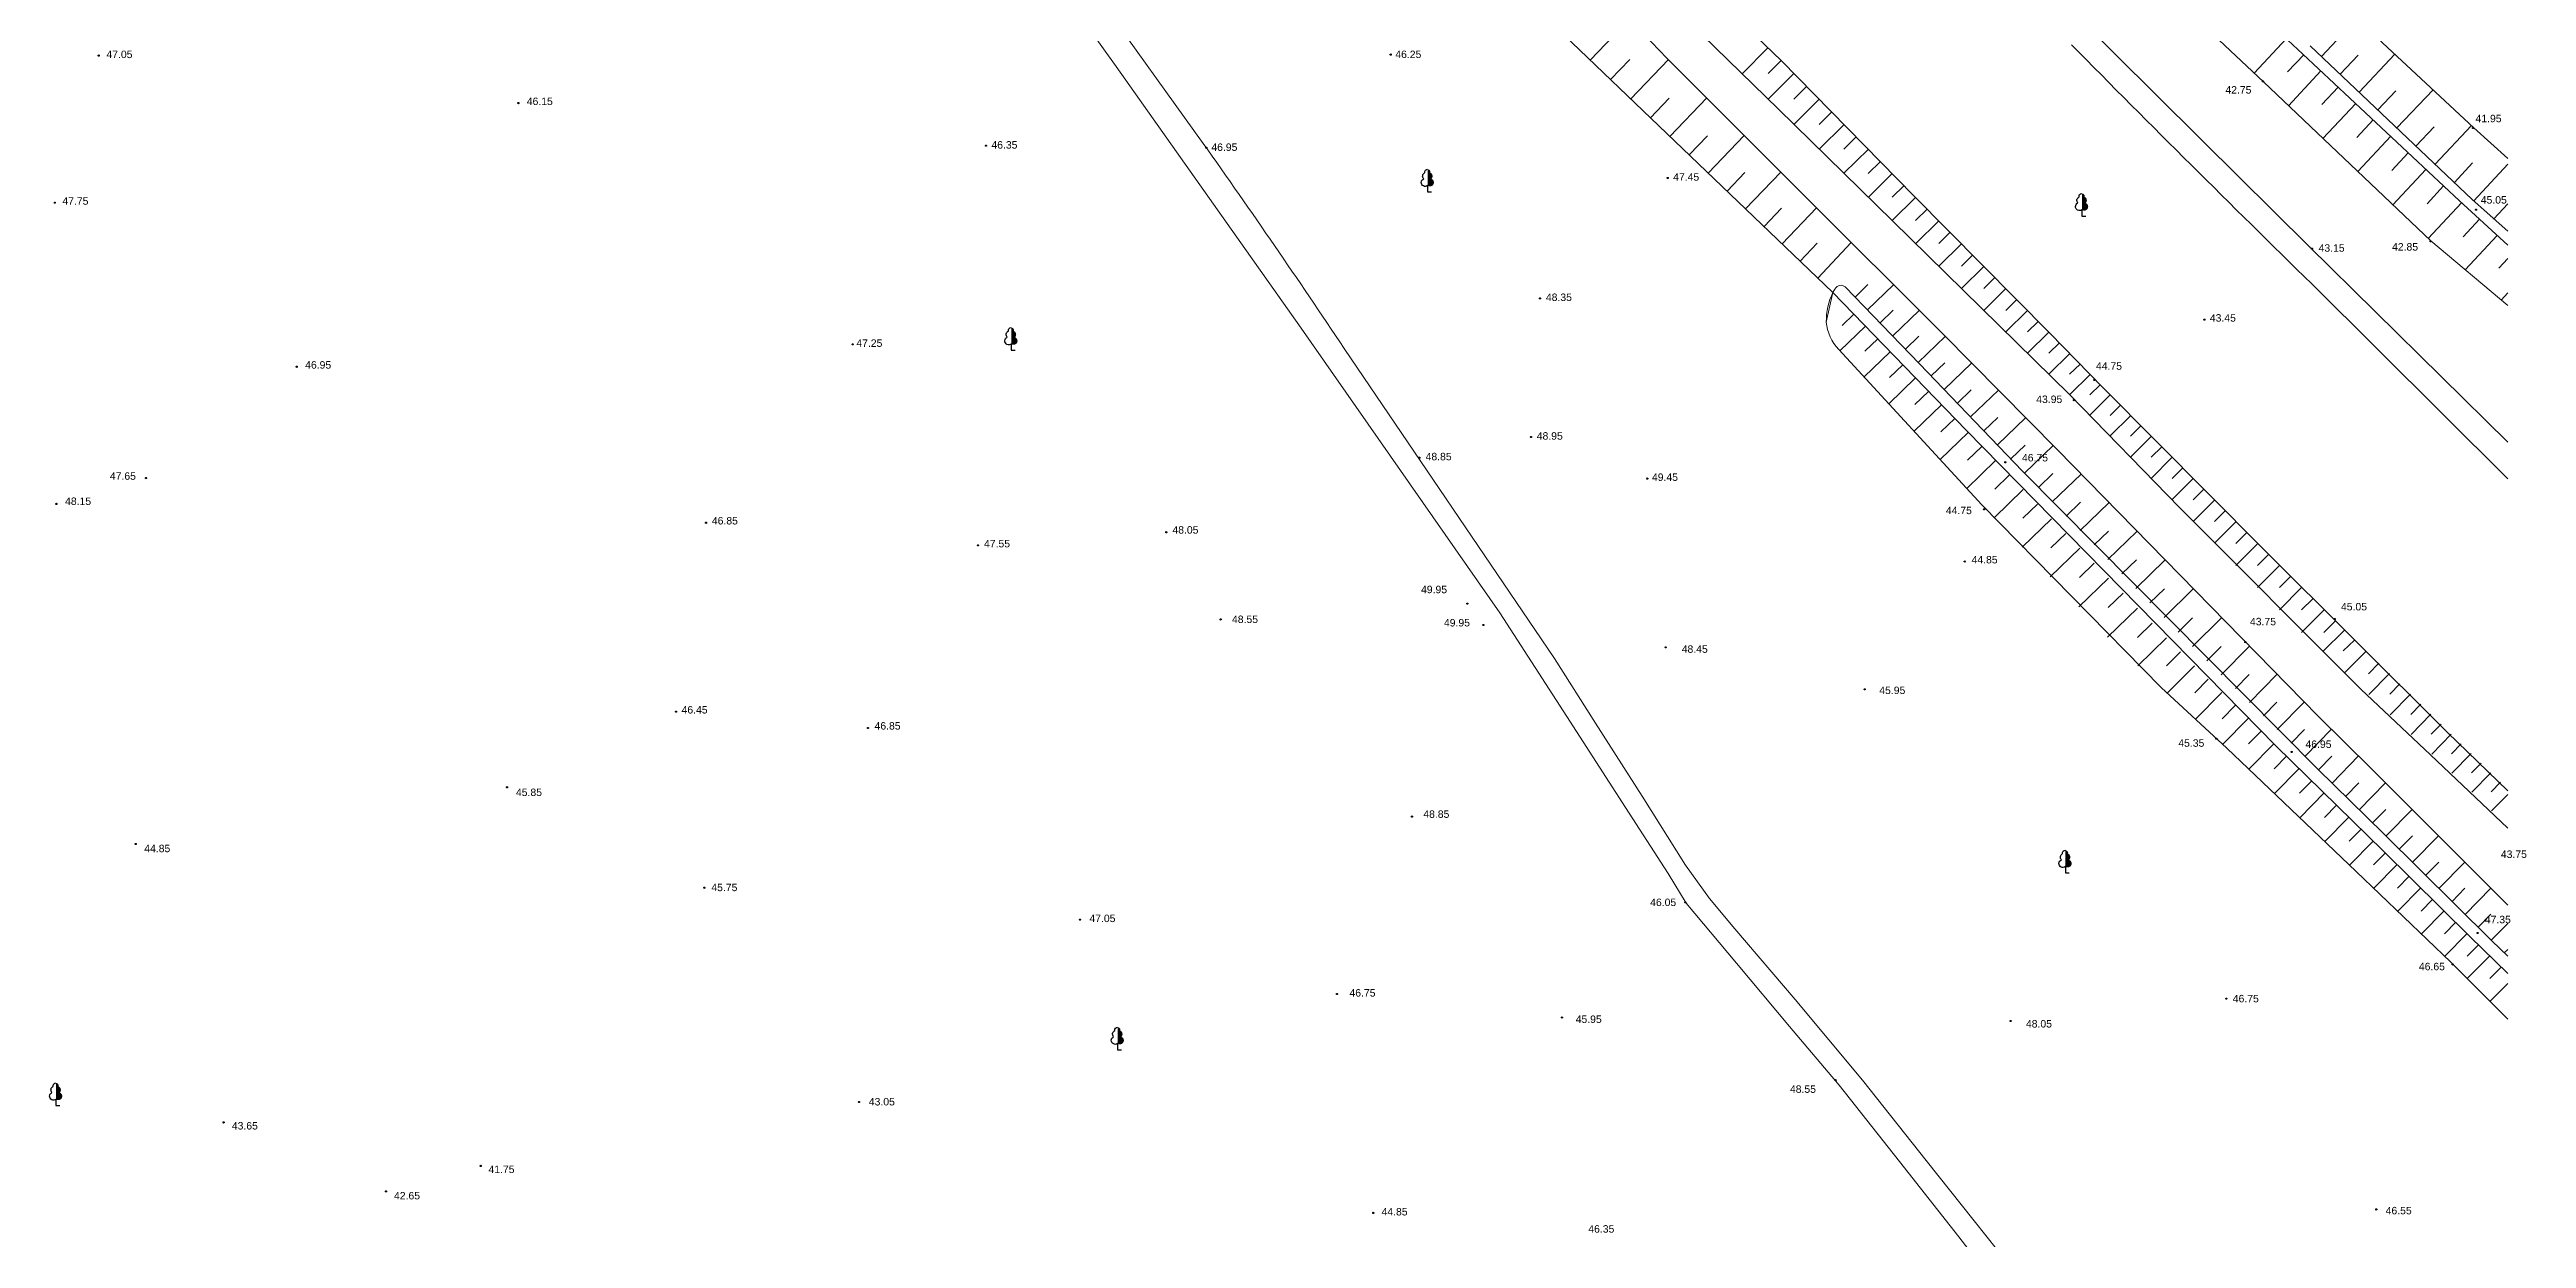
# Model space of a CAD drawing. Header units: metres. Extents: x 363857 to 365179, y 5807840 to 5809004.
# Drawn here: x 364785.4 to 365001.6, y 5808721.8 to 5808825.6 of the extents above; entities that cross this region are included whole.
import ezdxf

# ---------------------------------------------------------------- set-up
doc = ezdxf.new("R2010")
doc.units = ezdxf.units.M
doc.header["$LTSCALE"] = 0.5
doc.layers.get('0').update_dxf_attribs({"color": 1, "linetype": 'CONTINUOUS'})
for name, color, linetype in [('Stk.Böschungen', 1, 'CONTINUOUS'), ('Stk.Geländehöhen', 1, 'CONTINUOUS'), ('Stk.Topografie allgemein', 1, 'CONTINUOUS'), ('Stk.Waldflächen', 1, 'CONTINUOUS')]:
    doc.layers.add(name, color=color, linetype=linetype)
doc.styles.add('TA  11.0401.0000', font='Arial.ttf')

# ---------------------------------------------------------------- blocks, each defined once
blk = doc.blocks.new('S11..150')
at = {"lineweight": -2}
blk.add_hatch(color=0, dxfattribs=at).paths.add_polyline_path([(0, 0.055), (0, 0.2), (0.0074, 0.199), (0.0142, 0.196), (0.0197, 0.191), (0.0236, 0.1846), (0.0254, 0.1774), (0.025, 0.17), (0.0326, 0.1648), (0.0386, 0.1578), (0.0426, 0.1495), (0.0442, 0.1404), (0.0435, 0.1312), (0.0403, 0.1225), (0.035, 0.115), (0.0434, 0.1099), (0.0501, 0.1026), (0.0545, 0.0938), (0.0562, 0.0841), (0.0552, 0.0743), (0.0515, 0.0652), (0.0454, 0.0575), (0.0373, 0.0517), (0.028, 0.0485), (0.0182, 0.048), (0.0086, 0.0502)], flags=0)
at = {"color": 0, "lineweight": -2}
blk.add_lwpolyline([(0, 0.055, -1.1324178), (-0.035, 0.115, -0.4985403), (-0.025, 0.17, -0.4807787), (0, 0.2)], format="xyb", dxfattribs=at)
blk.add_lwpolyline([(0, 0.055), (0, 0), (0.035, 0)], dxfattribs=at)
blk = doc.blocks.new('Geländehöhe')
at = {"color": 0, "lineweight": -2}
for points in [[(0.0087, -0.005, -0.5773503), (-0.0087, -0.005, -0.5773503), (0, 0.01, -0.5773503)], [(0.0043, -0.0025, -0.5773503), (-0.0043, -0.0025, -0.5773503), (0, 0.005, -0.5773503)]]:
    blk.add_lwpolyline(points, format="xyb", close=True, dxfattribs=at)

msp = doc.modelspace()

# ---------------------------------------------------------------- linework, layer by layer
at = {"layer": 'Stk.Böschungen', "color": 7, "linetype": 'Continuous', "lineweight": 18}
for p, q in [((364978.6868, 5808822.7251), (364957.855, 5808842.4226)), ((364922.55, 5808838.1), (364936.5724, 5808824.6063)), ((364982.1312, 5808825.1635), (364970.1227, 5808836.3712)), ((364936.3586, 5808820.3406), (364924.509, 5808831.9081)), ((364982.2854, 5808832.4786), (364997.0419, 5808818.7333)), ((364926.6183, 5808824.8145), (364923.2569, 5808828.2936)), ((364926.6154, 5808818.2163), (364917.612, 5808826.8302)), ((364938.6545, 5808812.7514), (364926.6183, 5808824.8145)), ((364995.791, 5808812.3509), (364982.1312, 5808825.1635)), ((364982.7704, 5808825.8762), (364996.9131, 5808812.4725)), ((364936.5724, 5808824.6063), (364948.1731, 5808812.7992)), ((364993.2894, 5808808.8493), (364978.6868, 5808822.7251)), ((364946.303, 5808810.6036), (364936.3586, 5808820.3406)), ((364997.0419, 5808818.7333), (365000, 5808816.0318)), ((364941.1059, 5808804.3575), (364926.6154, 5808818.2163)), ((364950.6822, 5808800.7342), (364938.6545, 5808812.7514)), ((364948.1731, 5808812.7992), (364960.0493, 5808800.792)), ((365000, 5808808.4806), (364995.791, 5808812.3509)), ((364996.9131, 5808812.4725), (365000, 5808809.7009)), ((364961.7825, 5808795.4279), (364946.303, 5808810.6036)), ((365000, 5808803.2086), (364993.2894, 5808808.8493)), ((364941.1059, 5808804.3575), (364952.7352, 5808792.3234)), ((364948.6703, 5808798.1324), (364942.1802, 5808804.8505)), ((364954.1088, 5808785.8183), (364941.6112, 5808799.3893)), ((364960.696, 5808790.6279), (364950.6822, 5808800.7342)), ((364960.0493, 5808800.792), (364964.6687, 5808796.064)), ((364957.6587, 5808788.7699), (364948.6703, 5808798.1324)), ((364971.3542, 5808785.577), (364961.7825, 5808795.4279)), ((364964.6687, 5808796.064), (364978.5688, 5808782.0604)), ((364952.7352, 5808792.3234), (364979.7582, 5808764.8028)), ((364983.4651, 5808767.3815), (364960.696, 5808790.6279)), ((364983.3894, 5808762.7777), (364957.6587, 5808788.7699)), ((364969.761, 5808769.8777), (364954.1088, 5808785.8183)), ((364987.1747, 5808769.7463), (364971.3542, 5808785.577)), ((364978.5688, 5808782.0604), (364994.7555, 5808765.958)), ((364975.4911, 5808764.5973), (364969.761, 5808769.8777)), ((364993.2624, 5808764.0073), (364987.1747, 5808769.7463)), ((364983.4651, 5808767.3815), (364988.0821, 5808762.8202)), ((364980.4612, 5808759.8471), (364975.4911, 5808764.5973)), ((364979.7582, 5808764.8028), (364989.1448, 5808755.6291)), ((364994.7555, 5808765.958), (365000, 5808760.8492)), ((364989.1804, 5808757.1199), (364983.3894, 5808762.7777)), ((364988.0821, 5808762.8202), (364994.6966, 5808756.2155)), ((365000, 5808757.6168), (364993.2624, 5808764.0073)), ((364986.7762, 5808753.8376), (364980.4612, 5808759.8471)), ((364989.1448, 5808755.6291), (364996.7042, 5808748.1642)), ((364998.6192, 5808747.7685), (364989.1804, 5808757.1199)), ((364994.6966, 5808756.2155), (365000, 5808750.8954)), ((364995.0449, 5808745.9077), (364986.7762, 5808753.8376)), ((364996.7042, 5808748.1642), (365000, 5808744.9087)), ((365000, 5808746.4273), (364998.6192, 5808747.7685)), ((365000, 5808740.9273), (364995.0449, 5808745.9077))]:
    msp.add_line(p, q, dxfattribs=at)
at = {"layer": 'Stk.Böschungen', "color": 7, "linetype": 'Continuous', "lineweight": 9}
for p, q in [((364919.9057, 5808824.6358), (364923.3562, 5808828.1908)), ((364983.7389, 5808824.9583), (364986.8427, 5808828.2335)), ((364935.4239, 5808825.7116), (364933.1908, 5808823.433)), ((364980.6829, 5808826.5152), (364977.868, 5808823.4993)), ((364982.1928, 5808825.1056), (364980.7767, 5808823.5952)), ((364985.3756, 5808823.4072), (364986.936, 5808825.0502)), ((364987.0226, 5808821.8462), (364990.1554, 5808825.1479)), ((364921.6938, 5808822.925), (364923.376, 5808824.6771)), ((364923.449, 5808821.2457), (364926.7446, 5808824.6879)), ((364936.5767, 5808824.602), (364935.4522, 5808823.4626)), ((364937.6996, 5808823.4591), (364935.4633, 5808821.2146)), ((364983.7036, 5808823.6886), (364980.8651, 5808820.6552)), ((364925.1745, 5808819.5949), (364926.8029, 5808821.2961)), ((364926.8683, 5808817.9744), (364930.0916, 5808821.3335)), ((364938.8084, 5808822.3305), (364937.6989, 5808821.2227)), ((364939.9073, 5808821.2121), (364937.7049, 5808819.0224)), ((364985.2143, 5808822.2716), (364983.791, 5808820.7495)), ((364986.7383, 5808820.8421), (364983.8794, 5808817.791)), ((364988.6696, 5808820.2853), (364990.2447, 5808821.9414)), ((364990.3321, 5808818.7097), (364993.4915, 5808822.0404)), ((364940.9963, 5808820.1037), (364939.9023, 5808819.0229)), ((364942.0725, 5808819.0083), (364939.9057, 5808816.8675)), ((364988.2607, 5808819.4141), (364986.8285, 5808817.8818)), ((364991.9963, 5808817.1324), (364993.5788, 5808818.8087)), ((364993.6692, 5808815.5469), (364996.8365, 5808818.9245)), ((364928.5522, 5808816.3639), (364930.1447, 5808818.024)), ((364930.2167, 5808814.7719), (364933.3622, 5808818.0556)), ((364943.1375, 5808817.9245), (364942.063, 5808816.8659)), ((364944.1981, 5808816.8449), (364942.0664, 5808814.7518)), ((364989.7881, 5808817.9814), (364986.915, 5808814.9064)), ((364991.3272, 5808816.5378), (364989.8858, 5808814.9955)), ((364931.86, 5808813.2003), (364933.4155, 5808814.8217)), ((364933.4838, 5808811.6473), (364936.5535, 5808814.8572)), ((364945.2432, 5808815.7813), (364944.1902, 5808814.7424)), ((364946.2798, 5808814.7262), (364944.1956, 5808812.667)), ((364992.8679, 5808815.0927), (364989.9757, 5808811.9981)), ((364995.3508, 5808813.9532), (364996.9392, 5808815.6648)), ((364997.0523, 5808812.3475), (365000, 5808815.5552)), ((364947.3079, 5808813.6798), (364946.275, 5808812.6611)), ((364948.3224, 5808812.6482), (364946.2811, 5808810.625)), ((364994.4104, 5808813.6459), (364992.9631, 5808812.0903)), ((364995.9658, 5808812.1902), (364993.0613, 5808809.0661)), ((364998.7992, 5808810.7791), (365000, 5808812.0914)), ((364935.09, 5808810.1112), (364936.6063, 5808811.6979)), ((364936.6749, 5808808.5954), (364939.6705, 5808811.7364)), ((364949.3343, 5808811.6252), (364948.3213, 5808810.6216)), ((364950.3376, 5808810.6109), (364948.3286, 5808808.6177)), ((364951.3335, 5808809.6039), (364950.3356, 5808808.6162)), ((364997.5337, 5808810.7485), (364996.1125, 5808809.2097)), ((364938.2421, 5808807.0965), (364939.7183, 5808808.6551)), ((364939.7987, 5808805.6078), (364942.6833, 5808808.7262)), ((364952.3208, 5808808.6058), (364950.3411, 5808806.6448)), ((364953.2993, 5808807.6164), (364952.3162, 5808806.6443)), ((364999.0746, 5808809.3316), (364996.2998, 5808806.3189)), ((364954.2721, 5808806.6329), (364952.3232, 5808804.7015)), ((364955.2376, 5808805.6567), (364954.2689, 5808804.7003)), ((365000, 5808807.3087), (364999.2292, 5808806.4695)), ((364941.1059, 5808804.3576), (364940.5255, 5808801.7723)), ((364943.0422, 5808803.9582), (364944.1504, 5808805.0557)), ((364944.1228, 5808802.8397), (364946.3833, 5808805.0294)), ((364956.1944, 5808804.6894), (364954.2733, 5808802.7897)), ((364957.1426, 5808803.7308), (364956.1898, 5808802.7879)), ((365000, 5808804.3303), (364999.4219, 5808803.6946)), ((364943.9394, 5808801.4254), (364941.7195, 5808799.2716)), ((364942.94, 5808802.4596), (364941.906, 5808801.4597)), ((364945.2193, 5808801.7047), (364946.3621, 5808802.8067)), ((364946.3197, 5808800.5656), (364948.6267, 5808802.7879)), ((364958.0849, 5808802.7781), (364956.1931, 5808800.9076)), ((364959.0214, 5808801.8312), (364958.0816, 5808800.9044)), ((364946.1028, 5808799.1867), (364943.8263, 5808796.9838)), ((364945.0197, 5808800.3075), (364943.8944, 5808799.2197)), ((364947.432, 5808799.4142), (364948.5969, 5808800.5341)), ((364948.5539, 5808798.253), (364950.9035, 5808800.5109)), ((364959.9507, 5808800.8917), (364958.0865, 5808799.0514)), ((364960.8675, 5808799.9546), (364959.9437, 5808799.0454)), ((364961.7736, 5808799.0271), (364959.9459, 5808797.2285)), ((364948.3188, 5808796.8935), (364945.9881, 5808794.6364)), ((364947.2087, 5808798.0423), (364946.0545, 5808796.9299)), ((364949.6831, 5808797.0775), (364950.8684, 5808798.2138)), ((364950.8198, 5808795.8935), (364953.2101, 5808798.1829)), ((364962.6697, 5808798.11), (364961.7632, 5808797.2228)), ((364963.5561, 5808797.2028), (364961.7674, 5808795.4427)), ((364950.5845, 5808794.549), (364948.1956, 5808792.2393)), ((364949.4474, 5808795.7257), (364948.2662, 5808794.5855)), ((364951.9686, 5808794.6969), (364953.1736, 5808795.8502)), ((364953.1217, 5808793.4957), (364955.5485, 5808795.8229)), ((364965.3151, 5808795.4128), (364963.5212, 5808793.6386)), ((364964.4324, 5808796.3059), (364963.5375, 5808795.4244)), ((364966.2009, 5808794.5205), (364965.3015, 5808793.6262)), ((364951.7415, 5808793.3518), (364950.5322, 5808792.1834)), ((364954.2881, 5808792.2808), (364955.5105, 5808793.4542)), ((364955.461, 5808791.0591), (364957.9261, 5808793.4234)), ((364967.0934, 5808793.6213), (364965.2866, 5808791.8216)), ((364967.9927, 5808792.7153), (364967.0848, 5808791.8103)), ((364952.9103, 5808792.1419), (364950.4642, 5808789.7759)), ((364954.0908, 5808790.918), (364952.8519, 5808789.7233)), ((364956.6416, 5808789.8293), (364957.884, 5808791.0206)), ((364957.8289, 5808788.5937), (364960.3366, 5808790.9906)), ((364968.8971, 5808791.8042), (364967.0696, 5808789.9866)), ((364969.8066, 5808790.8879), (364968.8862, 5808789.9761)), ((364955.2887, 5808789.6762), (364952.7831, 5808787.2579)), ((364956.4995, 5808788.4209), (364955.2302, 5808787.2)), ((364959.04, 5808787.3401), (364960.2932, 5808788.5472)), ((364960.2493, 5808786.0884), (364962.7596, 5808788.5082)), ((364970.7177, 5808789.97), (364968.8702, 5808788.1336)), ((364972.5604, 5808788.1135), (364970.6906, 5808786.2601)), ((364971.6374, 5808789.0435), (364970.7095, 5808788.1195)), ((364957.719, 5808787.1567), (364955.172, 5808784.6975)), ((364958.9471, 5808785.8835), (364957.6674, 5808784.6498)), ((364961.4621, 5808784.8331), (364962.7174, 5808786.0475)), ((364962.6731, 5808783.5796), (364965.196, 5808786.0055)), ((364974.4167, 5808786.2434), (364972.5331, 5808784.3701)), ((364973.4852, 5808787.1819), (364972.5472, 5808786.249)), ((364960.1838, 5808784.6013), (364957.6127, 5808782.1246)), ((364976.2934, 5808784.3528), (364974.3955, 5808782.4634)), ((364975.35, 5808785.3032), (364974.4049, 5808784.3622)), ((364962.666, 5808782.028), (364960.0764, 5808779.5275)), ((364961.4206, 5808783.3191), (364960.1306, 5808782.0747)), ((364963.8912, 5808782.3188), (364965.1532, 5808783.5359)), ((364965.1075, 5808781.0598), (364967.6325, 5808783.5028)), ((364978.187, 5808782.4451), (364976.2723, 5808780.5417)), ((364977.2402, 5808783.3989), (364976.2856, 5808782.4522)), ((364979.1354, 5808781.4908), (364978.1745, 5808780.5344)), ((364965.1698, 5808779.4323), (364962.5617, 5808776.9076)), ((364963.9179, 5808780.7302), (364962.6164, 5808779.476)), ((364966.3291, 5808779.7954), (364967.5944, 5808781.0188)), ((364967.5489, 5808778.5328), (364970.083, 5808780.9857)), ((364980.0941, 5808780.5268), (364978.1622, 5808778.6068)), ((364981.0508, 5808779.5649), (364980.0815, 5808778.5995)), ((364966.4325, 5808778.1232), (364965.1231, 5808776.8555)), ((364968.7775, 5808777.2611), (364970.0439, 5808778.493)), ((364970.0026, 5808775.993), (364972.5315, 5808778.4706)), ((364982.017, 5808778.5934), (364980.0695, 5808776.654)), ((364982.9854, 5808777.6198), (364982.0054, 5808776.6476)), ((364967.6952, 5808776.8142), (364965.0739, 5808774.2593)), ((364968.9687, 5808775.4939), (364967.6931, 5808774.2448)), ((364971.2347, 5808774.7177), (364972.4988, 5808775.9617)), ((364972.4816, 5808773.4521), (364974.9921, 5808775.943)), ((364983.958, 5808776.6419), (364981.9927, 5808774.685)), ((364984.937, 5808775.6575), (364983.95, 5808774.6746)), ((364970.2076, 5808774.2095), (364967.7314, 5808771.7705)), ((364971.4421, 5808772.9825), (364970.229, 5808771.7775)), ((364973.7482, 5808772.2126), (364974.9808, 5808773.4506)), ((364974.9913, 5808770.9961), (364977.4227, 5808773.4514)), ((364985.7705, 5808774.8768), (364983.8506, 5808773.027)), ((364986.6271, 5808774.006), (364985.6379, 5808773.068)), ((364987.622, 5808773.0267), (364985.7817, 5808771.1866)), ((364972.6582, 5808771.7863), (364970.2786, 5808769.4007)), ((364976.2288, 5808769.785), (364977.4321, 5808771.0091)), ((364977.4553, 5808768.5848), (364979.8428, 5808771.0202)), ((364988.7453, 5808772.0111), (364987.8372, 5808771.0827)), ((364989.6723, 5808771.1036), (364987.8723, 5808769.2602)), ((364973.8607, 5808770.6036), (364972.6953, 5808769.4256)), ((364975.0427, 5808769.441), (364972.7569, 5808767.117)), ((364978.672, 5808767.3941), (364979.8581, 5808768.6038)), ((364979.8874, 5808766.2047), (364982.2408, 5808768.6113)), ((364990.5946, 5808770.2005), (364989.701, 5808769.289)), ((364991.5078, 5808769.3063), (364989.7394, 5808767.4975)), ((364976.2031, 5808768.2996), (364975.0791, 5808767.1562)), ((364977.3453, 5808767.1761), (364975.1358, 5808764.9247)), ((364992.4092, 5808768.4238), (364991.5329, 5808767.5276)), ((364993.3033, 5808767.5484), (364991.568, 5808765.7712)), ((364994.1937, 5808766.6766), (364993.3339, 5808765.7961)), ((364978.4717, 5808766.0683), (364977.3785, 5808764.9533)), ((364979.5843, 5808764.9738), (364977.4137, 5808762.7597)), ((364981.0875, 5808765.0303), (364982.2579, 5808766.2244)), ((364982.2821, 5808763.8613), (364984.617, 5808766.2435)), ((364995.0739, 5808765.8156), (364993.3696, 5808764.0699)), ((364995.9465, 5808764.9644), (364995.1002, 5808764.0972)), ((364980.6967, 5808763.8856), (364979.6164, 5808762.7863)), ((364981.7966, 5808762.8106), (364979.65, 5808760.6224)), ((364983.4749, 5808762.6941), (364984.6386, 5808763.8833)), ((364984.6654, 5808761.531), (364986.9853, 5808763.9037)), ((364996.814, 5808764.1181), (364995.1337, 5808762.3943)), ((364997.6763, 5808763.2768), (364996.8416, 5808762.4208)), ((364998.5321, 5808762.442), (364996.8736, 5808760.7417)), ((364982.892, 5808761.74), (364981.8265, 5808760.6509)), ((364983.9806, 5808760.6762), (364981.8633, 5808758.5127)), ((364985.8516, 5808760.3721), (364987.008, 5808761.555)), ((364987.035, 5808759.216), (364989.3368, 5808761.5673)), ((364999.3826, 5808761.6122), (364998.5598, 5808760.7669)), ((365000, 5808760.5522), (364998.5925, 5808759.1089)), ((364985.0611, 5808759.6202), (364984.0103, 5808758.5449)), ((364986.1393, 5808758.5664), (364984.0495, 5808756.4323)), ((364988.2113, 5808758.0667), (364989.3594, 5808759.2325)), ((364989.3798, 5808756.9224), (364991.6671, 5808759.2405)), ((364987.2072, 5808757.5228), (364986.1688, 5808756.4633)), ((364988.2682, 5808756.4858), (364986.2034, 5808754.3826)), ((364990.5389, 5808755.774), (364991.6811, 5808756.93)), ((364991.6934, 5808754.6302), (364993.9739, 5808756.9371)), ((364989.321, 5808755.4551), (364988.2944, 5808754.4106)), ((364990.3619, 5808754.4272), (364988.3215, 5808752.3556)), ((364991.3973, 5808753.4048), (364990.3843, 5808752.3768)), ((364992.8433, 5808753.491), (364993.9822, 5808754.6402)), ((364993.9943, 5808752.3506), (364996.264, 5808754.6431)), ((364992.4234, 5808752.3915), (364990.4119, 5808750.3508)), ((364993.4441, 5808751.3837), (364992.4443, 5808750.3721)), ((364995.1396, 5808751.2159), (364996.2711, 5808752.3584)), ((364996.2814, 5808750.0847), (364998.535, 5808752.365)), ((364994.4554, 5808750.385), (364992.472, 5808748.3751)), ((364995.4631, 5808749.3899), (364994.4763, 5808748.3946)), ((364997.4198, 5808748.9569), (364998.5431, 5808750.0935)), ((364998.5558, 5808747.8313), (365000, 5808749.3005)), ((364996.4579, 5808748.4076), (364994.5028, 5808746.4274)), ((364997.4477, 5808747.4299), (364996.4708, 5808746.4431)), ((364999.6976, 5808746.721), (365000, 5808747.0299)), ((364998.4333, 5808746.4563), (364996.4721, 5808744.4731)), ((364999.4274, 5808745.4744), (364998.442, 5808744.479)), ((365000, 5808744.0602), (364998.4459, 5808742.4892))]:
    msp.add_line(p, q, dxfattribs=at)
at = {"layer": 'Stk.Böschungen', "color": 7, "linetype": 'Continuous', "lineweight": 18}
for centre, radius, start, end in [((364946.1387, 5808801.8696), 5.6141, 153.695227, 180.993421), ((364942.9415, 5808803.4594), 2.0435, 136.32766, 153.928427), ((364941.8087, 5808804.3919), 0.5902, 50.993738, 125.809933), ((364944.3696, 5808802.085), 3.8569, 184.650694, 224.341573)]:
    msp.add_arc(centre, radius, start, end, dxfattribs=at)
at = {"layer": 'Stk.Topografie allgemein', "color": 7, "linetype": 'Continuous', "lineweight": 9}
for p, q in [((364859.9609, 5808850.0271), (364878.5451, 5808824.0672)), ((364886.1434, 5808817.352), (364869.1394, 5808841.009)), ((364878.5451, 5808824.0672), (364894.7006, 5808801.2504)), ((365000, 5808791.3046), (364982.6407, 5808808.3965)), ((364982.9015, 5808805.1022), (365000, 5808788.0852)), ((364894.7006, 5808801.2504), (364912.0188, 5808776.3918)), ((364916.8084, 5808772.4256), (364898.441, 5808799.4741)), ((364912.0188, 5808776.3918), (364917.8841, 5808767.338)), ((364920.3848, 5808766.7728), (364916.8084, 5808772.4256)), ((364917.8841, 5808767.338), (364922.998, 5808759.4071)), ((364924.4462, 5808760.4021), (364920.3848, 5808766.7728)), ((364928.2463, 5808754.3695), (364924.4462, 5808760.4021)), ((364922.998, 5808759.4071), (364926.7145, 5808753.6454)), ((364926.7145, 5808753.6454), (364928.3053, 5808751.0578)), ((364930.3369, 5808751.4565), (364928.2463, 5808754.3695)), ((364932.5365, 5808748.8291), (364930.3369, 5808751.4565)), ((364928.3053, 5808751.0578), (364932.6957, 5808745.8205)), ((364937.8027, 5808742.6624), (364932.5365, 5808748.8291)), ((364932.6957, 5808745.8205), (364937.3218, 5808740.2962)), ((364943.6928, 5808735.6204), (364937.8027, 5808742.6624)), ((364937.3218, 5808740.2962), (364941.6615, 5808735.1821)), ((364941.6615, 5808735.1821), (364946.9089, 5808728.5133)), ((364949.2341, 5808728.6168), (364943.6928, 5808735.6204)), ((364946.9089, 5808728.5133), (364952.0787, 5808721.9351)), ((364953.4398, 5808723.3491), (364949.2341, 5808728.6168)), ((364957.5083, 5808718.2101), (364953.4398, 5808723.3491)), ((364952.0787, 5808721.9351), (364955.9102, 5808716.9951))]:
    msp.add_line(p, q, dxfattribs=at)
for centre, radius, start, end in [((371981.7892, 5815891.3619), 9957.7346, 225.18134724, 225.34102124), ((366114.1226, 5809963.0637), 1618.807, 224.6225555, 225.6692546), ((364235.6159, 5808356.7078), 797.1067, 33.7428756, 35.3026476)]:
    msp.add_arc(centre, radius, start, end, dxfattribs=at)

# ---------------------------------------------------------------- block references
at = {"layer": 'Stk.Geländehöhen', "color": 7, "xscale": 5, "yscale": 5}
for p in [(364789.7317, 5808825.0327, 47.046), (364902.5076, 5808825.1164, 46.246), (364978.6429, 5808822.7733, 42.746), (364826.3702, 5808820.8758, 46.146), (364996.9672, 5808818.706, 41.946), (364867.1756, 5808817.1604, 46.346), (364886.4086, 5808816.9854, 46.946), (364926.6899, 5808814.3501, 47.446), (364785.8996, 5808812.1894, 47.746), (364997.246, 5808811.5717, 45.046), (364982.9215, 5808808.163, 43.146), (364993.2663, 5808808.8184, 42.846), (364915.5372, 5808803.832, 48.346), (364973.5359, 5808801.9875, 43.446), (364855.5426, 5808799.8248, 47.246), (364807.0214, 5808797.8668, 46.946), (364963.9255, 5808796.7203, 44.746), (364962.1393, 5808794.9605, 43.946), (364914.754, 5808791.745, 48.946), (364793.8607, 5808788.151, 47.646), (364905.0103, 5808789.9318, 48.846), (364924.8935, 5808788.119, 49.446), (364956.1443, 5808789.5429, 46.746), (364786.0381, 5808785.9046, 48.146), (364842.7436, 5808784.2541, 46.846), (364954.3021, 5808785.4308, 44.746), (364866.4815, 5808782.2873, 47.546), (364882.9138, 5808783.4353, 48.046), (364952.6115, 5808780.8768, 44.846), (364909.1899, 5808777.2049, 49.946), (364887.659, 5808775.8193, 48.546), (364910.5941, 5808775.3372, 49.946), (364984.9101, 5808775.8509, 45.046), (364926.5048, 5808773.3903, 48.446), (364977.0966, 5808773.8388, 43.746), (364943.878, 5808769.7236, 45.946), (364840.1303, 5808767.7719, 46.446), (364856.8708, 5808766.3432, 46.846), (364974.5586, 5808765.4231, 45.346), (364981.1446, 5808764.2656, 46.946), (364825.3806, 5808761.1801, 45.846), (364904.3577, 5808758.6213, 48.846), (364792.9647, 5808756.2306, 44.846), (364842.595, 5808752.4012, 45.746), (364875.3798, 5808749.6228, 47.046), (364928.2162, 5808751.1329, 46.046), (364997.3669, 5808748.457, 47.346), (364995.1994, 5808745.7127, 46.646), (364897.809, 5808743.1288, 46.746), (364975.4397, 5808742.7293, 46.746), (364917.4504, 5808741.0836, 45.946), (364956.6093, 5808740.7788, 48.046), (364941.3323, 5808735.6146, 48.546), (364800.6251, 5808731.9229, 43.646), (364856.0977, 5808733.708, 43.046), (364823.0786, 5808728.1332, 41.746), (364814.8042, 5808725.905, 42.646), (364900.9746, 5808724.0324, 44.846), (364988.5261, 5808724.331, 46.546)]:
    msp.add_blockref('Geländehöhe', p, dxfattribs=at)
at = {"layer": 'Stk.Waldflächen', "color": 7, "xscale": 9.85, "yscale": 9.85}
for p in [(364905.7252, 5808813.1354), (364962.8328, 5808811.0232), (364869.3785, 5808799.3123), (364961.389, 5808753.7061), (364878.6628, 5808738.2674), (364785.9963, 5808733.4)]:
    msp.add_blockref('S11..150', p, dxfattribs=at)

# ---------------------------------------------------------------- texts
at = {"layer": 'Stk.Geländehöhen', "color": 7, "lineweight": 18, "char_height": 0.65, "attachment_point": 7, "line_spacing_factor": 0.84, "style": 'TA  11.0401.0000'}
for s, insert in [('47.05', (364790.405, 5808824.8)), ('46.25', (364902.905, 5808824.8)), ('46.15', (364827.095, 5808820.7)), ('42.75', (364975.36, 5808821.7)), ('41.95', (364997.195, 5808819.2)), ('46.35', (364867.65, 5808816.9)), ('46.95', (364886.85, 5808816.7)), ('47.45', (364927.16, 5808814.1)), ('47.75', (364786.56, 5808812)), ('45.05', (364997.65, 5808812.1)), ('43.15', (364983.495, 5808807.9)), ('42.85', (364989.905, 5808808)), ('48.35', (364916.05, 5808803.6)), ('43.45', (364974.005, 5808801.8)), ('47.25', (364855.86, 5808799.6)), ('46.95', (364807.75, 5808797.7)), ('44.75', (364964.06, 5808797.6)), ('43.95', (364958.85, 5808794.7)), ('48.85', (364905.55, 5808789.7)), ('48.95', (364915.25, 5808791.5)), ('46.75', (364957.605, 5808789.6)), ('47.65', (364790.705, 5808788)), ('49.45', (364925.305, 5808787.9)), ('48.15', (364786.795, 5808785.8)), ('46.85', (364843.25, 5808784.1)), ('48.05', (364883.45, 5808783.3)), ('44.75', (364950.96, 5808785)), ('47.55', (364867.005, 5808782.1)), ('44.85', (364953.205, 5808780.7)), ('49.95', (364905.15, 5808778.1)), ('45.05', (364985.45, 5808776.6)), ('48.55', (364888.65, 5808775.5)), ('49.95', (364907.15, 5808775.2)), ('43.75', (364977.505, 5808775.3)), ('48.45', (364927.905, 5808772.9)), ('45.95', (364945.15, 5808769.3)), ('46.45', (364840.605, 5808767.6)), ('46.85', (364857.45, 5808766.2)), ('45.35', (364971.25, 5808764.7)), ('46.95', (364982.35, 5808764.6)), ('45.85', (364826.15, 5808760.4)), ('48.85', (364905.35, 5808758.5)), ('44.85', (364793.705, 5808755.5)), ('43.75', (364999.405, 5808755)), ('45.75', (364843.205, 5808752.1)), ('46.05', (364925.15, 5808750.8)), ('47.05', (364876.205, 5808749.4)), ('47.35', (364998.005, 5808749.3)), ('46.65', (364992.25, 5808745.2)), ('46.75', (364898.905, 5808742.9)), ('46.75', (364976.005, 5808742.4)), ('45.95', (364918.65, 5808740.6)), ('48.05', (364957.95, 5808740.2)), ('43.05', (364856.95, 5808733.4)), ('48.55', (364937.35, 5808734.5)), ('43.65', (364801.35, 5808731.3)), ('41.75', (364823.75, 5808727.5)), ('42.65', (364815.505, 5808725.2)), ('44.85', (364901.705, 5808723.8)), ('46.55', (364989.35, 5808723.9)), ('46.35', (364919.75, 5808722.3))]:
    msp.add_mtext(s, dxfattribs=dict(at, insert=insert))

doc.saveas('drawing.dxf')
